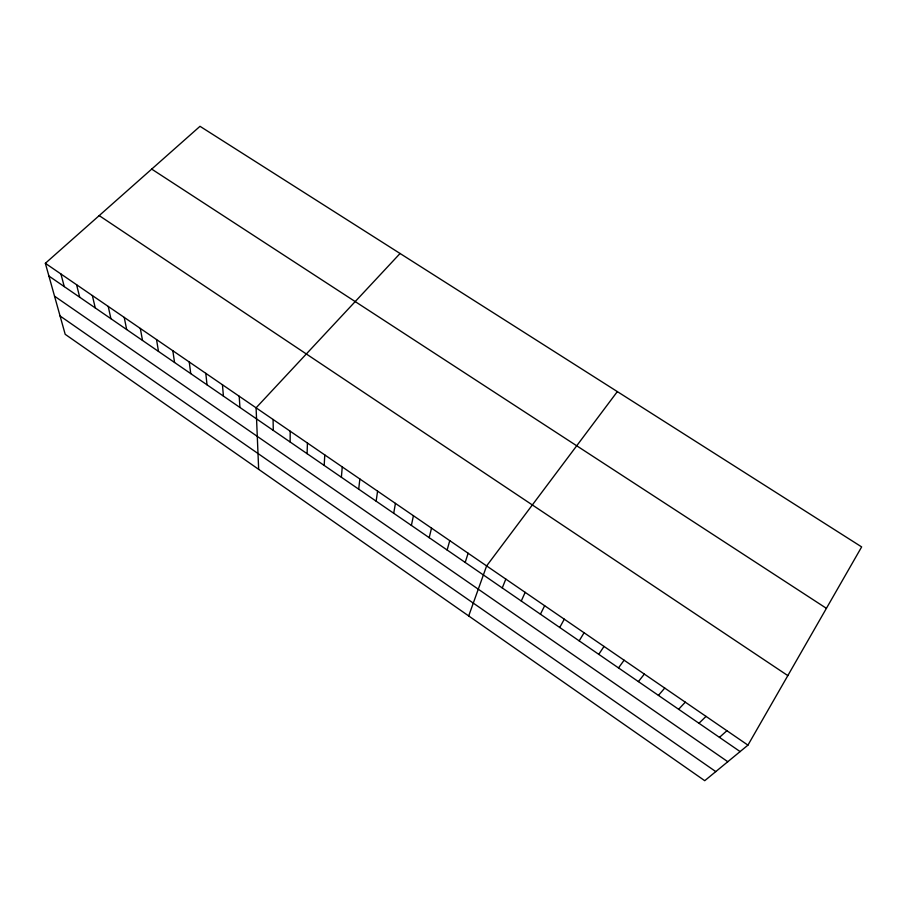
<?xml version="1.0" encoding="UTF-8"?>
<svg xmlns="http://www.w3.org/2000/svg" width="907" height="907" viewBox="0 0 907 907"><rect width="100%" height="100%" fill="white"/><g stroke="black" fill="none" stroke-linecap="round" stroke-linejoin="round"><path stroke-width="1.36" d="M290.138 442.004L290.195 431.21M307.099 453.67L307.428 443.035M324.184 465.427L324.785 454.94M341.383 477.252L342.256 466.924M358.696 489.168L359.864 478.987M376.144 501.174L377.584 491.152M393.706 513.249L395.441 503.385M411.393 525.414L413.411 515.72M429.192 537.67L431.517 528.135M447.128 550.016L449.759 540.64M465.189 562.442L468.125 553.236M468.692 615.944L486.617 565.923L617.338 391.609M502.263 587.94L505.823 579.085M521.276 601.024L525.164 592.35M540.436 614.198L544.654 605.717M559.732 627.485L564.29 619.186M747.946 745.135L861.65 546.91L200.005 126.311L45.35 263.302L65.191 334.309L704.739 780.689L747.946 745.135L45.35 263.302M579.176 640.864L584.085 632.757M598.767 654.332L604.017 646.43M618.506 667.915L624.107 660.205M638.392 681.599L644.355 674.094M658.425 695.386L664.752 688.084M400.066 253.484L256.091 407.821L258.665 469.35M678.617 709.274L685.307 702.177M698.968 723.264L706.031 716.394M719.466 737.368L726.904 730.713M151.696 169.099L826.413 608.336M99.192 215.605L787.832 675.613M48.91 276.045L740.123 751.586M54.545 296.192L727.799 761.721M60.077 315.987L715.793 771.608M60.916 273.971L64.261 286.601M76.585 284.719L79.703 297.224M92.355 295.535L95.258 307.927M108.239 306.43L110.903 318.686M124.225 317.393L126.663 329.524M140.313 328.425L142.512 340.442M156.526 339.547L158.487 351.428M172.829 350.726L174.552 362.483M189.257 361.995L190.731 373.616M205.798 373.333L207.023 384.817M222.442 384.749L223.417 396.098M239.21 396.246L239.924 407.458M273.086 419.476L273.29 430.406"/></g></svg>
